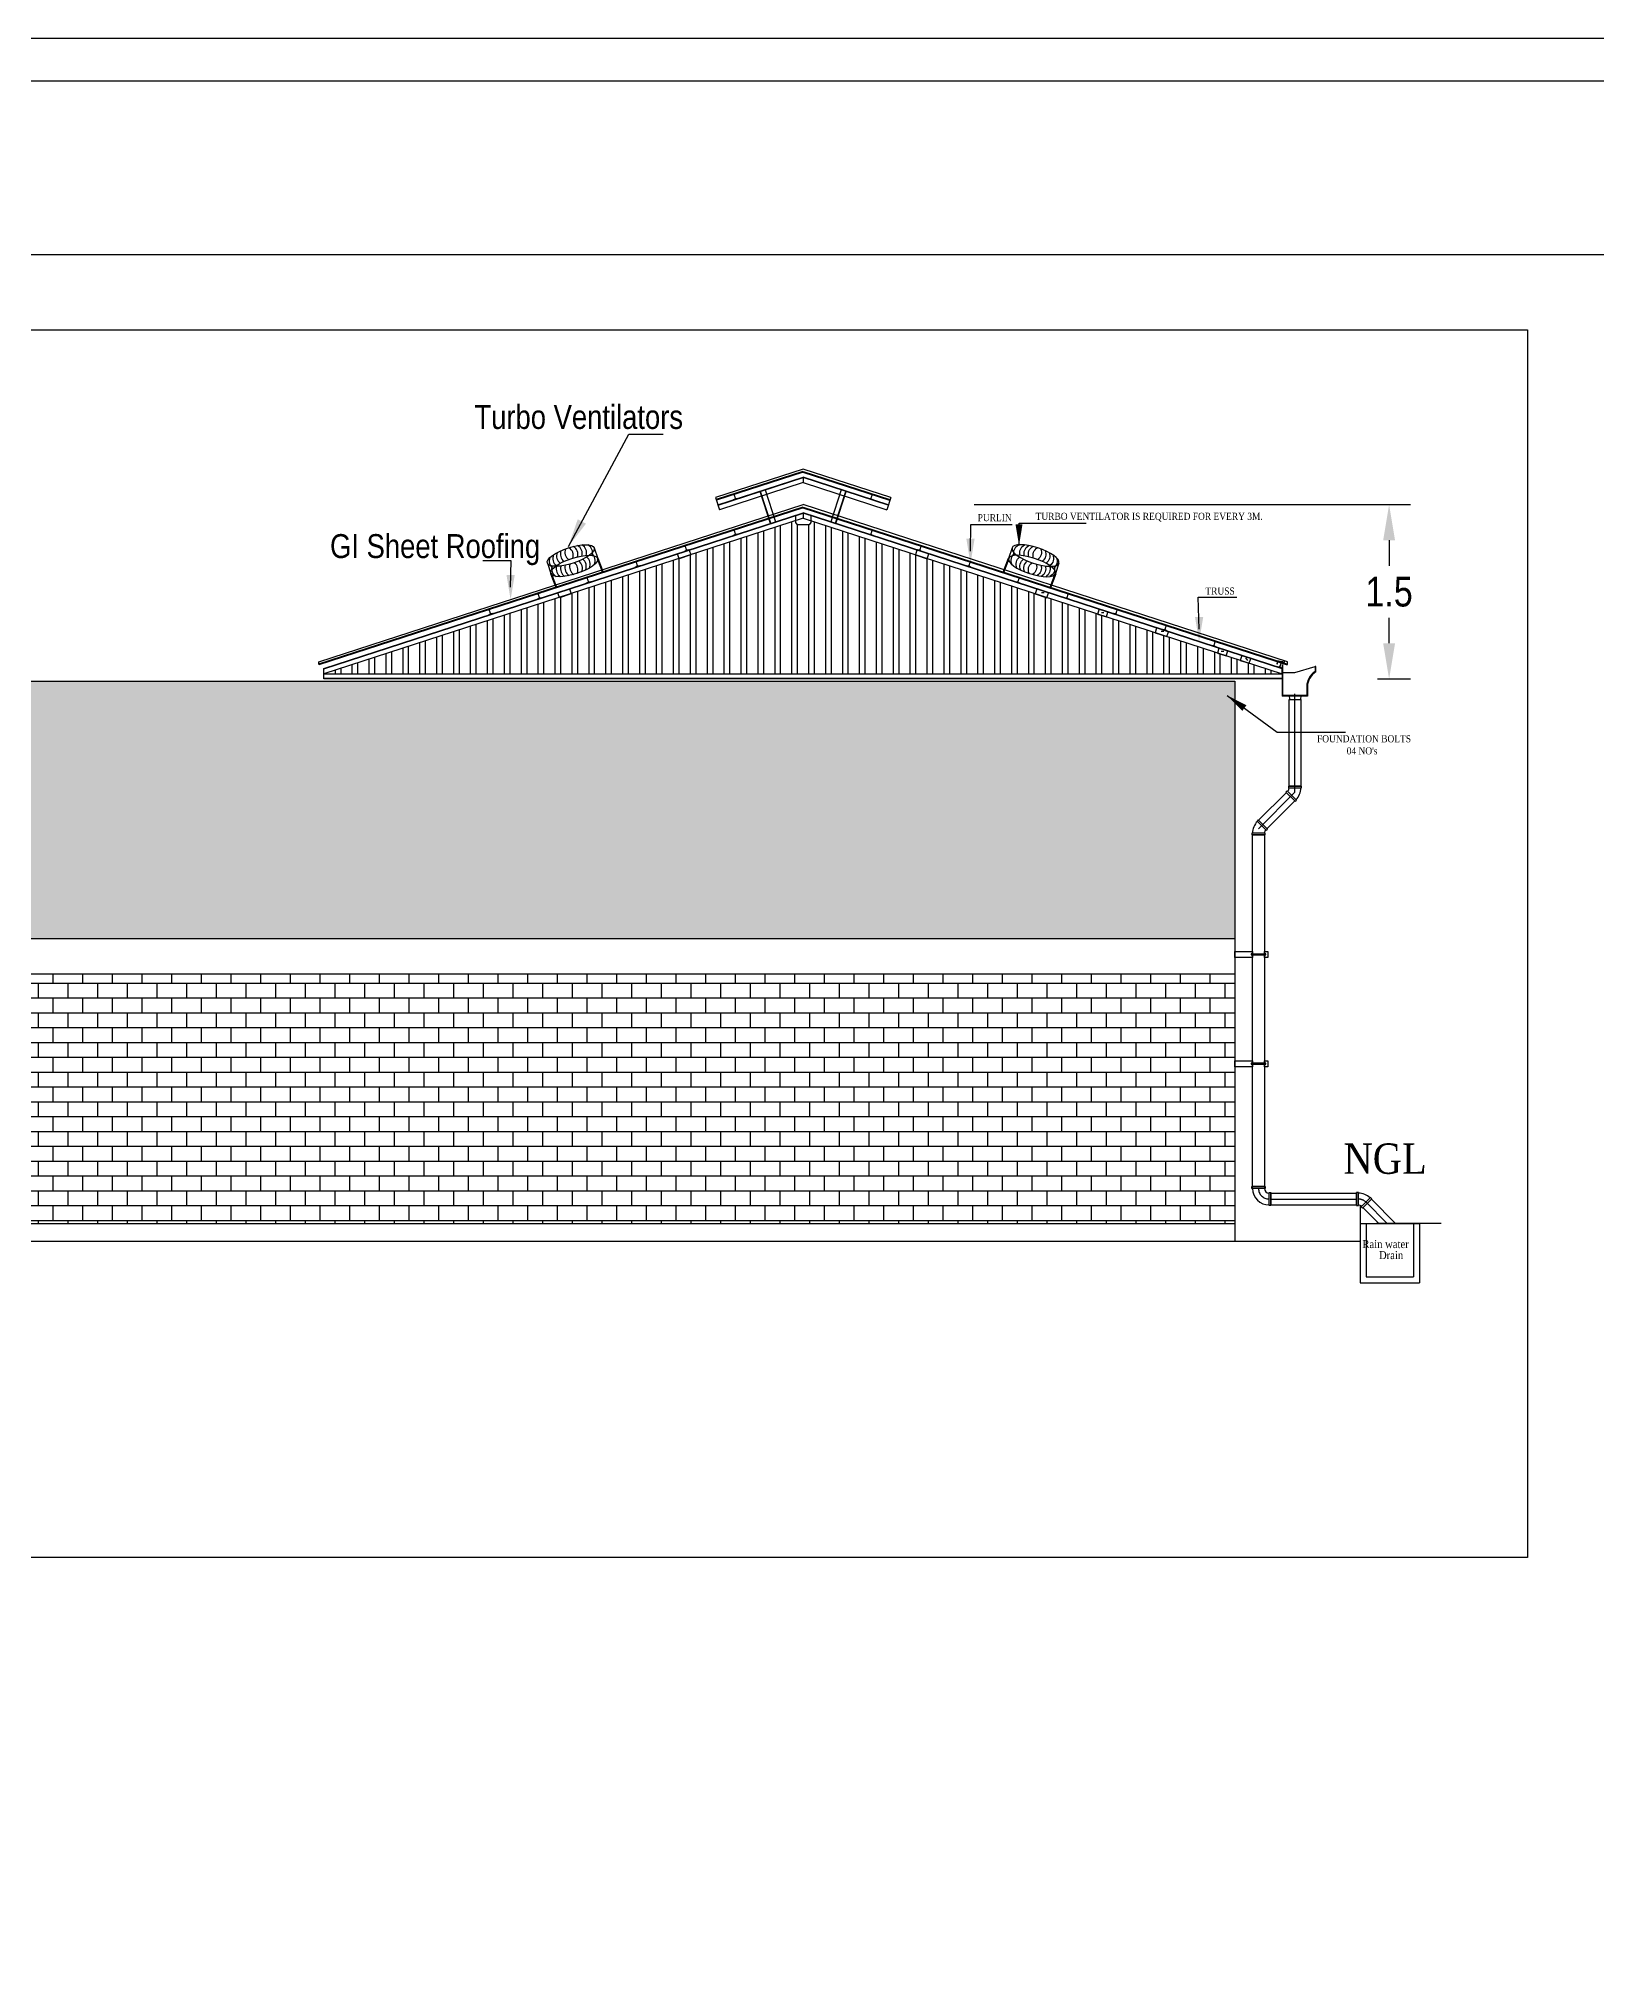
# Model space of a CAD drawing. Header units: metres. Extents: x 25391 to 25818, y 51852 to 52034.
# Drawn here: x 25704.36 to 25717.5, y 51955.68 to 51971.82 of the extents above; entities that cross this region are included whole.
import ezdxf

# ---------------------------------------------------------------- set-up
doc = ezdxf.new("R2010")
doc.units = ezdxf.units.M
doc.header["$MEASUREMENT"] = 0
doc.linetypes.add('1', pattern=[0])
doc.linetypes.add('CENTER2', pattern=[28.575, 19.05, -3.175, 3.175, -3.175])
doc.layers.get('0').update_dxf_attribs({"true_color": 0xffffff})
doc.layers.add('__BN_BuildingPlan', color=52, linetype='Continuous', true_color=0xbdbd00)
doc.layers.add('__BN_ElevationPlan', color=7, linetype='Continuous', true_color=0x4b0082)
for name, color, linetype in [('CENTER', 1, 'CENTER2'), ('DIM', 4, 'Continuous'), ('legend', 7, 'Continuous'), ('pipe', 8, 'Continuous')]:
    doc.layers.add(name, color=color, linetype=linetype)
doc.layers.add('TEXT', color=7, linetype='1', lineweight=13)
doc.styles.add('arial', font='ARIALN.TTF')
doc.styles.add('K', font='calibri.ttf')
doc.styles.get("Standard").update_dxf_attribs({"font": 'swissc.ttf'})
doc.styles.add('STYLE2', font='GARA.TTF', dxfattribs={"width": 1.1, "height": 7.5})
doc.dimstyles.new('asn', dxfattribs={"dimscale": 0.5, "dimtxt": 1, "dimasz": 1, "dimexe": 0.1, "dimexo": 0.1, "dimgap": 0.09, "dimtad": 0, "dimtoh": 1, "dimzin": 0, "dimdsep": 46, "dimtxsty": 'arial', "dimcen": 0.09, "dimadec": 0, "dimazin": 0, "dimtfac": 1, "dimtofl": 0, "dimtmove": 2, "dimatfit": 3, "dimfxl": 1, "dimfxlon": 1, "dimtolj": 1, "dimtzin": 0, "dimarcsym": 0})
doc.dimstyles.get("Standard").update_dxf_attribs({"dimtxt": 0.18, "dimasz": 0.18, "dimexe": 0.18, "dimexo": 0.0625, "dimgap": 0.09, "dimtad": 0, "dimtih": 1, "dimtoh": 1, "dimzin": 0, "dimdsep": 46, "dimtxsty": 'Standard', "dimcen": 0.09, "dimadec": 0, "dimazin": 0, "dimtfac": 1, "dimtofl": 0, "dimtmove": 0, "dimatfit": 3, "dimfxl": 1, "dimtolj": 1, "dimtzin": 0, "dimarcsym": 0})
doc.dimstyles.new('STANDARD$0', dxfattribs={"dimscale": 0, "dimtxt": 1, "dimasz": 2.5, "dimexe": 1, "dimexo": 1, "dimgap": 1, "dimtad": 1, "dimdec": 4, "dimzin": 0, "dimdsep": 46, "dimtxsty": 'K', "dimcen": 10, "dimclrd": 7, "dimclre": 7, "dimclrt": 256, "dimadec": 0, "dimazin": 0, "dimtfac": 1, "dimtdec": 4, "dimtofl": 0, "dimtmove": 2, "dimatfit": 3, "dimfxl": 1, "dimtolj": 2, "dimtzin": 0, "dimarcsym": 0})
pattern_1 = [(0, (384.36297, 5.72815), (0, 0.125), []), (90, (384.36297, 5.72815), (-0.25, 2e-17), [0.125, -0.125]), (90, (384.48797, 5.72815), (-0.25, 2e-17), [-0.125, 0.125])]

# ---------------------------------------------------------------- blocks, each defined once
blk = doc.blocks.new('A$C6EE64318')
at = {"layer": 'TEXT', "color": 142, "lineweight": -3, "ltscale": 0.1}
for points in [[(-9300, -2917), (0, 105), (0, 0), (-9300, -3022)], [(9300, -2917), (0, 105), (0, 0), (9300, -3022)]]:
    blk.add_lwpolyline(points, close=True, dxfattribs=at)
for points in [[(-9300, -2923), (0, 99)], [(9300, -2923), (0, 99)]]:
    blk.add_lwpolyline(points, dxfattribs=at)
blk = doc.blocks.new('A$C4118134A')
for points in [[(0, 0), (30, 95), (-17, 110), (-17, 109, 0.414214), (-15, 104), (15, 91, -0.354119), (21, 80), (1, 19, -0.414214), (-10, 13), (-42, 19, 0.354119), (-47, 16), (-48, 15)], [(0, 0), (30, 95), (78, 80), (78, 79, -0.414214), (72, 76), (41, 83, 0.354119), (29, 77), (10, 16, 0.414214), (16, 4), (45, -9, -0.354119), (48, -14), (48, -15)]]:
    blk.add_lwpolyline(points, format="xyb", close=True)
blk = doc.blocks.new('*D52')
at = {"color": 0, "lineweight": -2, "transparency": 16777216}
for p, q in [((25712.248, 51967.887), (25715.926, 51967.887)), ((25715.746, 51967.587), (25715.746, 51967.371)), ((25715.746, 51966.718), (25715.746, 51966.934)), ((25715.649, 51966.418), (25715.926, 51966.418))]:
    blk.add_line(p, q, dxfattribs=at)
at = {"color": 0, "transparency": 16777216}
for points in [[(25715.696, 51967.587), (25715.796, 51967.587), (25715.746, 51967.887)], [(25715.696, 51966.718), (25715.796, 51966.718), (25715.746, 51966.418)]]:
    blk.add_solid(points, dxfattribs=at)
at = {"layer": 'Defpoints', "color": 0, "transparency": 16777216}
for p in [(25712.186, 51967.887, -45.108), (25715.746, 51967.887), (25715.587, 51966.418, -45.108)]:
    blk.add_point(p, dxfattribs=at)
at = {"color": 0, "transparency": 16777216, "insert": (25715.746, 51967.152), "char_height": 0.25, "attachment_point": 5}
blk.add_mtext('\\A1;1.5', dxfattribs=at)
blk = doc.blocks.new('GRTS')
at = {"color": 240, "true_color": 0xed1f24}
for p, q in [((1877.961, 850.881), (1877.961, 850.482)), ((1879.743, 850.881), (1879.743, 850.482))]:
    blk.add_line(p, q, dxfattribs=at)
for centre, start, end in [((1878.352, 850.822), 136.20156, 216.26191), ((1878.505, 850.883), 138.05292, 216.26191), ((1878.659, 850.92), 138.65827, 216.26191), ((1878.815, 850.943), 139.00765, 216.26191), ((1878.988, 850.957), 139.28422, 216.26191), ((1878.633, 850.957), 323.73809, 41.1911), ((1878.806, 850.943), 323.73809, 43.79844), ((1878.962, 850.924), 323.73809, 43.79844), ((1879.118, 850.897), 323.73809, 43.79844), ((1879.326, 850.834), 323.73809, 43.79844), ((1878.352, 850.541), 143.73809, 223.79844), ((1878.505, 850.48), 143.73809, 221.94708), ((1878.659, 850.443), 143.73809, 221.34173), ((1878.815, 850.42), 143.73809, 220.99235), ((1878.988, 850.406), 143.73809, 220.71578), ((1878.633, 850.406), 318.8089, 36.26191), ((1878.806, 850.42), 316.20156, 36.26191), ((1878.962, 850.439), 316.20156, 36.26191), ((1879.118, 850.466), 316.20156, 36.26191), ((1879.326, 850.529), 316.20156, 36.26191)]:
    blk.add_arc(centre, 0.321, start, end, dxfattribs=at)
for centre in [(1878.852, 850.881), (1878.852, 850.482)]:
    blk.add_ellipse(centre, major_axis=(0.891, 0), ratio=0.322668, dxfattribs=at)

msp = doc.modelspace()

# ---------------------------------------------------------------- hatches: boundary and pattern name
h = msp.add_hatch()
h.set_pattern_fill('ANSI32', color=0, scale=0.38, angle=45)
h.set_pattern_definition([(90, (-14643.71896, -17028.88095), (-0.1425, 0), []), (90, (-14643.67146, -17028.83345), (-0.1425, 0), [])])
h.paths.add_polyline_path([(25708.75352, 51967.10284), (25708.85262, 51967.13504), (25709.76264, 51967.43193), (25709.76299, 51967.43083), (25709.8621, 51967.46304), (25710.74275, 51967.7516), (25710.74275, 51967.7359), (25710.75634, 51967.71771), (25710.80809, 51967.71771), (25710.85985, 51967.71771), (25710.87344, 51967.7359), (25710.87344, 51967.75178), (25711.75486, 51967.46539), (25711.75409, 51967.46304), (25711.8532, 51967.43083), (25712.7638, 51967.13575), (25712.76357, 51967.13504), (25712.86267, 51967.10284), (25713.28903, 51966.96486), (25713.28887, 51966.96436), (25713.3632, 51966.94021), (25713.77377, 51966.80752), (25713.77356, 51966.80687), (25713.87266, 51966.77467), (25714.29877, 51966.63736), (25714.29844, 51966.63633), (25714.37277, 51966.61218), (25714.49177, 51966.57416), (25714.49158, 51966.57357), (25714.56591, 51966.54942), (25714.846, 51966.46102), (25706.77019, 51966.46102), (25707.04952, 51966.55178), (25707.05028, 51966.54942), (25707.12461, 51966.57357), (25707.7434, 51966.77507), (25707.74353, 51966.77467), (25707.84263, 51966.80687), (25708.75328, 51967.10356)])
h = msp.add_hatch()
h.set_pattern_fill('BRICK', color=8, scale=0.5)
h.set_pattern_definition(pattern_1)
h.paths.add_polyline_path([(25701.16828, 51966.39763), (25693.46528, 51966.39763), (25693.46528, 51964.22821), (25701.16828, 51964.22821)])
h.paths.add_polyline_path([(25714.44528, 51966.39763), (25701.16828, 51966.39763), (25701.16828, 51964.22821), (25714.44528, 51964.22821)])
h = msp.add_hatch()
h.set_pattern_fill('BRICK', color=8, scale=0.5)
h.set_pattern_definition(pattern_1)
h.paths.add_polyline_path([(25714.44528, 51961.82821), (25714.44528, 51963.92821), (25704.08232, 51963.92821), (25704.08232, 51962.42821), (25700.80063, 51962.42821), (25700.80063, 51963.92821), (25697.38787, 51963.92821), (25697.38787, 51961.82821)])

# ---------------------------------------------------------------- linework, layer by layer
at = {"color": 11, "true_color": 0xf27172}
msp.add_line((25675.02707, 51969.99681), (25817.11086, 51969.99681), dxfattribs=at)
at = {"color": 0}
for p, q in [((25711.54602, 51967.94738), (25711.51248, 51967.84414)), ((25712.21828, 51967.49524), (25712.22216, 51967.71859)), ((25712.22216, 51967.71859), (25712.5689, 51967.71859)), ((25708.3468, 51967.414), (25708.10818, 51967.414)), ((25708.34291, 51967.19066), (25708.3468, 51967.414)), ((25714.13754, 51967.1077), (25714.46213, 51967.1077)), ((25714.14497, 51966.83634), (25714.13754, 51967.1077)), ((25714.85191, 51966.47313), (25714.95191, 51966.47313)), ((25714.95191, 51966.47313), (25715.12233, 51966.52273)), ((25714.85191, 51966.27904), (25715.05191, 51966.27904)), ((25714.90289, 51966.27904), (25714.90638, 51966.2442)), ((25715.00229, 51966.27904), (25714.99881, 51966.2442)), ((25715.05191, 51966.35412), (25715.05191, 51966.27904))]:
    msp.add_line(p, q, dxfattribs=at)
at = {"color": 0, "lineweight": 40}
for p, q in [((25709.07637, 51967.43363), (25709.12127, 51967.31553)), ((25712.53982, 51967.43363), (25712.49492, 51967.31553)), ((25708.68109, 51967.3059), (25708.72598, 51967.1878)), ((25712.9351, 51967.3059), (25712.89021, 51967.1878))]:
    msp.add_line(p, q, dxfattribs=at)
at = {"ltscale": 2}
for p, q in [((25693.46528, 51966.39763), (25714.44528, 51966.39763)), ((25714.44528, 51966.39763), (25714.44528, 51961.67821)), ((25714.44528, 51964.22821), (25693.46528, 51964.22821)), ((25714.44528, 51963.92821), (25693.46528, 51963.92821)), ((25693.46528, 51961.82821), (25714.44528, 51961.82821)), ((25692.31408, 51961.67821), (25715.50226, 51961.67821))]:
    msp.add_line(p, q, dxfattribs=at)
at = {"color": 0}
for points in [[(25711.54602, 51967.94738), (25710.80809, 51968.18715), (25710.07017, 51967.94738), (25710.10371, 51967.84414)], [(25706.72677, 51966.56104), (25710.80809, 51967.88715)], [(25714.88942, 51966.53822), (25714.88942, 51966.56104), (25710.80809, 51967.88715)], [(25712.8379, 51967.14391), (25712.81619, 51967.14391)], [(25713.34264, 51966.97576), (25713.32093, 51966.97576)], [(25713.84738, 51966.81868), (25713.82567, 51966.81868)], [(25714.35212, 51966.6497), (25714.33041, 51966.6497)], [(25714.55628, 51966.57208), (25714.5373, 51966.59519)], [(25706.72677, 51966.53822), (25706.72677, 51966.56104)], [(25715.12233, 51966.52273), (25715.12233, 51966.48163)], [(25715.05782, 51966.35404), (25715.05782, 51966.27313), (25714.846, 51966.27313)]]:
    msp.add_lwpolyline(points, dxfattribs=at)
at = {"color": 0, "lineweight": 40}
for points in [[(25710.80809, 51968.16432), (25710.07688, 51967.92673)], [(25710.80809, 51968.16432), (25711.53931, 51967.92673)], [(25710.80809, 51967.86432), (25706.72677, 51966.53822)], [(25710.80809, 51967.86432), (25714.88942, 51966.53822)]]:
    msp.add_lwpolyline(points, dxfattribs=at)
at = {"color": 0}
msp.add_arc((25715.21213, 51966.34883), 0.16031, 124.0671, 178.110257, dxfattribs=at)
for points in [[(25712.25311, 51967.59974), (25712.18345, 51967.59974), (25712.21828, 51967.39075)], [(25708.37775, 51967.29515), (25708.30808, 51967.29515), (25708.34291, 51967.08616)], [(25714.1798, 51966.94084), (25714.11014, 51966.94084), (25714.14497, 51966.73185)]]:
    msp.add_solid(points, dxfattribs=at)
at = {"layer": '__BN_BuildingPlan'}
for p, q in [((25673.19895, 51971.81852), (25817.46944, 51971.81852)), ((25673.58232, 51971.46068), (25817.11086, 51971.46068))]:
    msp.add_line(p, q, dxfattribs=at)
at = {"layer": '__BN_BuildingPlan', "ltscale": 2}
msp.add_lwpolyline([(25673.19895, 51971.81852), (25817.46944, 51971.81852), (25817.46944, 51857.83547), (25673.19895, 51857.83547)], close=True, dxfattribs=at)
at = {"layer": '__BN_ElevationPlan', "ltscale": 2}
msp.add_lwpolyline([(25689.89554, 51969.36207), (25716.91298, 51969.36207), (25716.91298, 51959.01078), (25689.89554, 51959.01078)], close=True, dxfattribs=at)
at = {"layer": 'CENTER', "color": 0, "ltscale": 750}
for p, q in [((25714.95259, 51965.46253, 0.19882), (25714.95259, 51966.29193, 0.63918)), ((25714.64528, 51965.15522), (25714.95245, 51965.46239)), ((25714.74965, 51962.03321), (25715.47228, 51962.03321)), ((25715.54574, 51962.01132, -0.73437), (25715.72885, 51961.82821, -0.60906)), ((25716.18546, 51961.82821), (25715.6409, 51961.82821, 0.31959))]:
    msp.add_line(p, q, dxfattribs=at)
for centre, start, end in [((25714.73495, 51962.12301, 0.31959), 180, 270), ((25715.48699, 51961.94342), 45, 90)]:
    msp.add_arc(centre, 0.0898, start, end, dxfattribs=at)
at = {"layer": 'DIM', "color": 0}
for p, q in [((25714.80237, 51966.56086), (25714.79976, 51966.54609)), ((25714.79976, 51966.54609), (25714.8042, 51966.54531)), ((25714.8042, 51966.54531), (25714.8068, 51966.56008)), ((25714.81259, 51966.56414), (25714.86183, 51966.55545)), ((25714.86633, 51966.55923), (25714.81337, 51966.56857)), ((25714.846, 51966.53548), (25714.846, 51966.27313)), ((25714.8505, 51966.27763), (25714.8505, 51966.53926)), ((25715.12824, 51966.52313), (25715.12374, 51966.52313)), ((25715.12374, 51966.52313), (25715.12374, 51966.48088)), ((25715.12824, 51966.47845), (25715.12824, 51966.52313)), ((25715.05332, 51966.27763), (25714.8505, 51966.27763)), ((25715.05332, 51966.35412), (25715.05332, 51966.27763))]:
    msp.add_line(p, q, dxfattribs=at)
for centre, radius, start, end in [((25714.81172, 51966.55921), 0.0095, 80, 170), ((25714.81172, 51966.55921), 0.005, 80, 170), ((25715.21209, 51966.34886), 0.15886, 123.789143, 178.101649), ((25715.21209, 51966.34886), 0.15436, 122.901607, 178.101649)]:
    msp.add_arc(centre, radius, start, end, dxfattribs=at)
at = {"layer": 'pipe', "color": 0}
for p, q in [((25714.877, 51965.46444, 0.84691), (25714.95515, 51965.38633, 0.84691)), ((25714.89759, 51965.51415, 0.17577), (25715.00759, 51965.51415, -0.17577)), ((25714.89759, 51965.49944, 0.52732), (25715.00759, 51965.49944, 0.52732)), ((25714.72088, 51965.1527, 0.67114), (25714.64273, 51965.23081, 0.67114)), ((25714.70028, 51965.1177, 0.35155), (25714.59028, 51965.1177, 0.35155)), ((25714.70028, 51965.10299), (25714.59028, 51965.10299, -0.35155)), ((25714.58901, 51964.10134), (25714.70155, 51964.10134)), ((25714.70155, 51964.0888), (25714.58901, 51964.0888)), ((25714.58901, 51963.18032), (25714.70155, 51963.18032)), ((25714.70155, 51963.16778), (25714.58901, 51963.16778)), ((25714.70016, 51962.13772), (25714.59016, 51962.13772, -0.35155)), ((25714.70016, 51962.12301, 0.35155), (25714.59016, 51962.12301, 0.35155)), ((25714.74963, 51961.97821, -0.03196), (25714.74966, 51962.08821, 0.31959)), ((25714.74966, 51962.08821, 0.67114), (25714.74963, 51961.97821, 0.31959)), ((25714.74966, 51962.08321), (25715.47228, 51962.08321)), ((25715.47228, 51961.97821, -0.31959), (25715.47228, 51962.08821, -0.67114)), ((25715.48699, 51961.97821, 0.03196), (25715.48699, 51962.08821, 0.03196)), ((25714.74963, 51961.98321, 0.31959), (25715.47228, 51961.98321)), ((25715.50226, 51961.97821), (25715.50226, 51961.32821)), ((25715.522, 51961.95762, 0.35155), (25715.6001, 51962.03577, 0.35155)), ((25715.50226, 51961.82821), (25716.00226, 51961.82821)), ((25715.55226, 51961.82821), (25715.55226, 51961.37821)), ((25715.95226, 51961.82821), (25715.95226, 51961.37821)), ((25716.00226, 51961.82821), (25716.00226, 51961.32821)), ((25715.50226, 51961.32821), (25716.00226, 51961.32821)), ((25715.55226, 51961.37821), (25715.95226, 51961.37821))]:
    msp.add_line(p, q, dxfattribs=at)
for points in [[(25714.90259, 51965.51415), (25714.90259, 51966.2442), (25715.00259, 51966.2442), (25715.00259, 51965.51415)], [(25714.59528, 51964.0888), (25714.59528, 51964.07007), (25714.44528, 51964.07007), (25714.44528, 51964.12007), (25714.59528, 51964.12007), (25714.59528, 51964.10134)], [(25714.69528, 51964.10134), (25714.69528, 51964.12007), (25714.72528, 51964.12007), (25714.72528, 51964.07007), (25714.69528, 51964.07007), (25714.69528, 51964.0888)], [(25714.59528, 51963.16778), (25714.59528, 51963.14905), (25714.44528, 51963.14905), (25714.44528, 51963.19905), (25714.59528, 51963.19905), (25714.59528, 51963.18032)], [(25714.69528, 51963.18032), (25714.69528, 51963.19905), (25714.72528, 51963.19905), (25714.72528, 51963.14905), (25714.69528, 51963.14905), (25714.69528, 51963.16778)]]:
    msp.add_lwpolyline(points, dxfattribs=at)
for points, elevation in [([(25714.64659, 51965.22695), (25714.88054, 51965.4609)], 0.84691), ([(25714.95127, 51965.39021), (25714.71732, 51965.15626)], 0.84691), ([(25714.59528, 51962.11704), (25714.59528, 51965.10231)], 0.31959), ([(25714.69528, 51965.10231), (25714.69528, 51962.11983)], 0.31959), ([(25715.52553, 51961.96116), (25715.65847, 51961.82821)], -0.02304), ([(25715.79989, 51961.82821), (25715.59622, 51962.03189)], -0.02304)]:
    msp.add_lwpolyline(points, dxfattribs=dict(at, elevation=elevation))
for points, elevation in [([(25714.8874, 51965.47484), (25714.877, 51965.46444), (25714.95515, 51965.38633), (25714.96518, 51965.39706)], 0.49536), ([(25714.89759, 51965.51415), (25714.89759, 51965.49944), (25715.00759, 51965.49944), (25715.00759, 51965.51415)], 0.17577), ([(25714.71048, 51965.1423), (25714.72088, 51965.1527), (25714.64273, 51965.23081), (25714.63269, 51965.22008)], 0.31959), ([(25714.73495, 51962.08821), (25714.74966, 51962.08821), (25714.74963, 51961.97821), (25714.73495, 51961.97821)], 0.31959), ([(25715.47228, 51961.97821), (25715.48699, 51961.97821), (25715.48699, 51962.08821), (25715.47228, 51962.08821)], -0.31959)]:
    msp.add_lwpolyline(points, close=True, dxfattribs=dict(at, elevation=elevation))
for points in [[(25714.70028, 51965.10299), (25714.70028, 51965.1177), (25714.59028, 51965.1177), (25714.59028, 51965.10299)], [(25714.70016, 51962.13772), (25714.70016, 51962.12301), (25714.59016, 51962.12301), (25714.59016, 51962.13772)], [(25715.51159, 51961.96802), (25715.522, 51961.95762), (25715.6001, 51962.03577), (25715.58937, 51962.0458)]]:
    msp.add_lwpolyline(points, close=True, dxfattribs=at)
for centre, radius, start, end in [((25714.8628, 51965.49944, 0.49536), 0.0398, 315, 0), ((25714.8628, 51965.49944, 0.49536), 0.1398, 315, 0), ((25714.73508, 51965.1177, 0.31959), 0.1398, 135, 180), ((25714.73508, 51965.1177, 0.31959), 0.0398, 135, 180), ((25714.58901, 51964.09507), 0.00627, 90, 270), ((25714.70155, 51964.09507), 0.00627, 270, 90), ((25714.58901, 51963.17405), 0.00627, 90, 270), ((25714.70155, 51963.17405), 0.00627, 270, 90), ((25714.73495, 51962.12301, 0.31959), 0.1398, 180, 270), ((25714.73495, 51962.12301, 0.31959), 0.0398, 180, 270), ((25715.48699, 51961.94342), 0.1398, 45, 90), ((25715.48699, 51961.94342), 0.0398, 45, 90)]:
    msp.add_arc(centre, radius, start, end, dxfattribs=at)
at = {"layer": 'TEXT', "color": 0, "lineweight": -3, "ltscale": 0.1}
for points in [[(25710.09029, 51967.88544), (25710.80809, 51968.11867), (25710.80809, 51968.07301), (25710.10371, 51967.84414)], [(25710.09106, 51967.88308), (25710.80809, 51968.11606)], [(25711.5259, 51967.88544), (25710.80809, 51968.11867)], [(25711.52513, 51967.88308), (25710.80809, 51968.11606)], [(25710.80809, 51968.07301), (25711.51248, 51967.84414)], [(25710.5336, 51967.72948), (25710.4462, 51967.99847)], [(25710.53595, 51967.73024), (25710.44855, 51967.99924)], [(25710.48749, 51968.01189), (25710.57489, 51967.74289)], [(25711.1287, 51968.01189), (25711.0413, 51967.74289)], [(25711.08024, 51967.73024), (25711.16764, 51967.99924)], [(25711.08259, 51967.72948), (25711.16999, 51967.99847)], [(25710.74275, 51967.79483), (25710.74275, 51967.7359), (25710.75634, 51967.71771)], [(25710.87344, 51967.79483), (25710.87344, 51967.7359), (25710.85985, 51967.71771), (25710.75634, 51967.71771)], [(25706.77019, 51966.4176), (25706.77019, 51966.46102), (25714.846, 51966.46102), (25714.846, 51966.4176), (25706.77019, 51966.4176)], [(25714.846, 51966.4202), (25706.77019, 51966.4202)]]:
    msp.add_lwpolyline(points, dxfattribs=at)
for points in [[(25709.74958, 51967.47213), (25709.84868, 51967.50433), (25709.8621, 51967.46304), (25709.76299, 51967.43083)], [(25711.86661, 51967.47213), (25711.76751, 51967.50433), (25711.75409, 51967.46304), (25711.8532, 51967.43083)], [(25708.7401, 51967.14413), (25708.8392, 51967.17633), (25708.85262, 51967.13504), (25708.75352, 51967.10284)], [(25712.87609, 51967.14413), (25712.77699, 51967.17633), (25712.76357, 51967.13504), (25712.86267, 51967.10284)], [(25713.37661, 51966.9815), (25713.30229, 51967.00565), (25713.28887, 51966.96436), (25713.3632, 51966.94021)], [(25713.88608, 51966.81596), (25713.78697, 51966.84816), (25713.77356, 51966.80687), (25713.87266, 51966.77467)], [(25714.38618, 51966.65347), (25714.31186, 51966.67762), (25714.29844, 51966.63633), (25714.37277, 51966.61218)], [(25714.57932, 51966.59071), (25714.505, 51966.61487), (25714.49158, 51966.57357), (25714.56591, 51966.54942)]]:
    msp.add_lwpolyline(points, close=True, dxfattribs=at)

# ---------------------------------------------------------------- block references
at = {"color": 0, "yscale": 0.2332729217050742, "zscale": 0.2332729217050742}
for p, xscale, rotation in [((25352.8272, 51643.82439), 0.2332729217050742, 17.90715649156085), ((26068.78899, 51643.82439), -0.2332729217050742, 342.0928435084391)]:
    msp.add_blockref('GRTS', p, dxfattribs=dict(at, xscale=xscale, rotation=rotation))
at = {"layer": 'TEXT', "color": 0, "lineweight": -3, "ltscale": 0.1, "yscale": 0.0004341836610984669, "zscale": 0.0004341836610984669}
for p, xscale, rotation in [((25710.23883, 51967.9337), -0.0004341836610984669, 0.2553283756931091), ((25711.37736, 51967.9337), 0.0004341836610984669, 359.7446716243069), ((25710.23883, 51967.6337), -0.0004341836610984669, 0.2553283756931091), ((25711.37736, 51967.6337), 0.0004341836610984669, 359.7446716243069), ((25709.41296, 51967.36536), -0.0004341836610984669, 0.2553283756931091), ((25709.82589, 51967.49953), -0.0004341836610984669, 0.2553283756931091), ((25711.7903, 51967.49953), 0.0004341836610984669, 359.7446716243069), ((25712.20323, 51967.36536), 0.0004341836610984669, 359.7446716243069), ((25709.00003, 51967.23119), -0.0004341836610984669, 0.2553283756931091), ((25712.61616, 51967.23119), 0.0004341836610984669, 359.7446716243069), ((25708.58709, 51967.09702), -0.0004341836610984669, 0.2553283756931091), ((25713.0291, 51967.09702), 0.0004341836610984669, 359.7446716243069), ((25708.17416, 51966.96285), -0.0004341836610984669, 0.2553283756931091), ((25713.44203, 51966.96285), 0.0004341836610984669, 359.7446716243069), ((25713.85496, 51966.82868), 0.0004341836610984669, 359.7446716243069), ((25714.2679, 51966.69451), 0.0004341836610984669, 359.7446716243069), ((25714.82297, 51966.51415), 0.0004341836610984669, 359.7446716243069)]:
    msp.add_blockref('A$C4118134A', p, dxfattribs=dict(at, xscale=xscale, rotation=rotation))
at = {"layer": 'TEXT', "color": 0, "lineweight": -3, "ltscale": 0.1, "xscale": 0.0004341836610984672, "yscale": 0.0004341836610984672, "zscale": 0.0004341836610984672}
msp.add_blockref('A$C6EE64318', (25710.80809, 51967.77301), dxfattribs=at)

# ---------------------------------------------------------------- texts
at = {"color": 0, "style": 'arial'}
for s, p in [('Turbo Ventilators', (25708.03821, 51968.52532)), ('GI Sheet Roofing ', (25706.82117, 51967.43691))]:
    msp.add_text(s, height=0.2014976, dxfattribs=at).set_placement(p)
at = {"layer": 'legend', "color": 0, "lineweight": 0, "style": 'STYLE2'}
for s, height, p in [('PURLIN ', 0.059828, (25712.27849, 51967.74768)), ('TURBO VENTILATOR IS REQUIRED FOR EVERY 3M.', 0.0598275, (25712.76696, 51967.75891)), ('TRUSS ', 0.059828, (25714.19776, 51967.1287)), ('FOUNDATION BOLTS', 0.0598275, (25715.13822, 51965.88371)), ("04 NO's", 0.059828, (25715.38873, 51965.78176)), ('NGL', 0.256501, (25715.36246, 51962.24584)), ('Rain water', 0.067443, (25715.52097, 51961.61994)), ('Drain', 0.067443, (25715.6606, 51961.52683))]:
    msp.add_text(s, height=height, dxfattribs=at).set_placement(p)

# ---------------------------------------------------------------- dimensions: what is measured, and where the dimension line sits
at = {"color": 0}
dim = msp.add_linear_dim(base=(25715.74605, 51967.88715), p1=(25715.5867, 51966.4176, -45.10801), p2=(25712.18581, 51967.88715, -45.10801), angle=90, dimstyle='STANDARD$0', override={"dimscale": 1, "dimtxt": 0.25, "dimasz": 0.3, "dimexe": 0.18, "dimexo": 0.0625, "dimgap": 0.09, "dimtad": 0, "dimtih": 1, "dimdec": 1, "dimtxsty": 'Standard', "dimcen": 0.09, "dimclrd": 0, "dimclre": 0, "dimclrt": 0, "dimtdec": 3, "dimtolj": 1}, dxfattribs=at)
dim.commit()
dim.dimension.update_dxf_attribs({"geometry": '*D52', "text_midpoint": (25715.74605, 51967.15237)})

# ---------------------------------------------------------------- leaders
for points, dimstyle, override in [([(25708.82954, 51967.53397), (25709.33908, 51968.48136), (25709.62814, 51968.48136)], 'asn', {"dimscale": 0.4, "dimasz": 0.6, "dimexe": 0.01, "dimexo": 0.01, "dimgap": 0.05, "dimdec": 2}), ([(25712.62727, 51967.54203), (25712.62727, 51967.72981), (25713.19247, 51967.72981)], 'Standard', {"dimgap": 0.09, "dimtad": 0}), ([(25714.38128, 51966.27864), (25714.80313, 51965.96931), (25715.37955, 51965.96931)], 'Standard', {"dimgap": 0.09, "dimtad": 0})]:
    msp.add_leader(points, dimstyle=dimstyle, override=override, dxfattribs=at)

doc.saveas('drawing.dxf')
